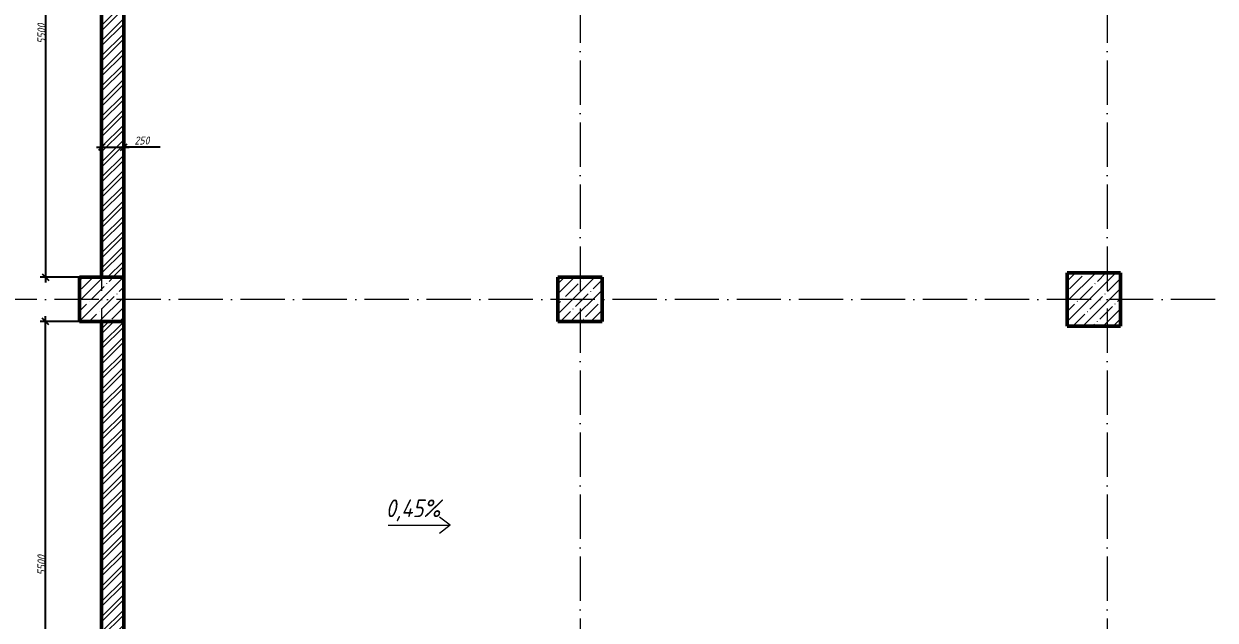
# Model space of a CAD drawing. Header units: millimetres. Extents: x -356862 to 418287, y 0 to 839748.
# Drawn here: x -273880 to -260433, y 492077 to 498808 of the extents above; entities that cross this region are included whole.
import ezdxf

# ---------------------------------------------------------------- set-up
doc = ezdxf.new("R2010")
doc.units = ezdxf.units.MM
doc.linetypes.add('50_200_ШТРИХ_1Т_ш5_п1_п1_', pattern=[700, 500, -100, 0, -100])
for name, color, linetype, lineweight in [('A-____-____-DIMS', 7, 'Continuous', 9), ('A-WALL-____-MCUT-2', 7, 'Continuous', 50), ('G-____-____-DIMS', 7, 'Continuous', 9), ('S-COLS-____-MCUT', 7, 'Continuous', 50), ('S-COLS-____-OTLN', 7, 'Continuous', 9), ('S-GRID-____-OTLN-1', 7, '50_200_ШТРИХ_1Т_ш5_п1_п1_', 9)]:
    doc.layers.add(name, color=color, linetype=linetype, lineweight=lineweight)
doc.layers.add('A-WALL-____-PATT-2', color=7, linetype='Continuous', lineweight=9, true_color=0x787878)
doc.styles.add('ISOCPEUR_I_5', font='isocpeui.ttf', dxfattribs={"width": 0.85, "height": 2.1})
doc.styles.add('ISOCPEUR_I_7', font='isocpeui.ttf', dxfattribs={"width": 0.9, "height": 90})
doc.dimstyles.new('ISO-1_8_0_9К_СРЕДНИЙ_Кладочные', dxfattribs={"dimscale": 304.8, "dimtxt": 89.638306, "dimasz": 0.246063, "dimexe": 0.19685, "dimexo": 0, "dimgap": 0, "dimtad": 1, "dimdec": 3, "dimrnd": 0.001, "dimdsep": 46, "dimtxsty": 'ISOCPEUR_I_7', "dimblk1": 'OBLIQUE', "dimblk2": 'OBLIQUE', "dimsah": 1, "dimcen": 0.09, "dimdle": 0.19685, "dimazin": 0, "dimtfac": 1, "dimtdec": 4, "dimtix": 1, "dimtmove": 2, "dimatfit": 3, "dimfxl": 1, "dimtvp": 1, "dimtolj": 1, "dimtzin": 0, "dimarcsym": 2})
doc.dimstyles.new('ISO-1_8_0_9К_СРЕДНИЙ_Кладочные_2', dxfattribs={"dimscale": 304.8, "dimtxt": 89.638306, "dimasz": 0.246063, "dimexe": 0.19685, "dimexo": 0, "dimgap": 0, "dimtad": 1, "dimdec": 3, "dimrnd": 0.001, "dimdsep": 46, "dimtxsty": 'ISOCPEUR_I_7', "dimblk1": 'OBLIQUE', "dimblk2": 'OBLIQUE', "dimsah": 1, "dimcen": 0.09, "dimdle": 0.19685, "dimazin": 0, "dimtfac": 1, "dimtdec": 4, "dimtix": 1, "dimtmove": 1, "dimatfit": 3, "dimfxl": 1, "dimtvp": 1, "dimtolj": 1, "dimtzin": 0, "dimarcsym": 2})
pattern_1 = [(45, (-350751.34, 459015.94), (-85.53659, 85.53659), []), (45, (-350694.32, 459015.94), (-85.53659, 85.53659), [])]

# ---------------------------------------------------------------- blocks, each defined once
blk = doc.blocks.new('BSC_Колонна _Прямоугольная - 600х600-26981669-АР1_Кладочный план подвала в осях 1-64_А-ГГ')
at = {"layer": 'S-COLS-____-OTLN'}
h = blk.add_hatch(dxfattribs=at)
h.set_pattern_fill('FP_21', color=256, style=0, pattern_type=2)
h.set_pattern_definition([(45, (-88950, -36681.04), (-114.04925, 114.04925), []), (45, (-88835.95, -36681.04), (-114.04925, 114.04925), [201.613, -40.323, 3.353, -36.97])])
h.paths.add_polyline_path([(-300, -300), (300, -300), (300, 300), (-300, 300)], flags=0)
at = {"layer": 'S-COLS-____-MCUT'}
for p, q in [((300, 300), (-300, 300)), ((-300, 300), (-300, -300)), ((300, -300), (300, 300)), ((-300, -300), (300, -300))]:
    blk.add_line(p, q, dxfattribs=at)
blk = doc.blocks.new('BSC_Колонна _Прямоугольная - 500х500-V89-АР1_Кладочный план подвала в осях 1-64_А-ГГ')
at = {"layer": 'S-COLS-____-OTLN'}
h = blk.add_hatch(dxfattribs=at)
h.set_pattern_fill('FP_101', color=256, style=0, pattern_type=2)
h.set_pattern_definition([(45, (-77750, -36681.04), (-114.04925, 114.04925), []), (45, (-77635.95, -36681.04), (-114.04925, 114.04925), [201.613, -40.323, 3.353, -36.97])])
h.paths.add_polyline_path([(-250, -250), (250, -250), (250, 250), (-250, 250)], flags=0)
at = {"layer": 'S-COLS-____-MCUT'}
for p, q in [((250, 250), (-250, 250)), ((-250, 250), (-250, -250)), ((250, -250), (250, 250)), ((-250, -250), (250, -250))]:
    blk.add_line(p, q, dxfattribs=at)
blk = doc.blocks.new('BSC_Колонна _Прямоугольная - 500х500-V90-АР1_Кладочный план подвала в осях 1-64_А-ГГ')
at = {"layer": 'S-COLS-____-OTLN'}
h = blk.add_hatch(dxfattribs=at)
h.set_pattern_fill('FP_102', color=256, style=0, pattern_type=2)
h.set_pattern_definition([(45, (-83150, -36681.04), (-114.04925, 114.04925), []), (45, (-83035.95, -36681.04), (-114.04925, 114.04925), [201.613, -40.323, 3.353, -36.97])])
h.paths.add_polyline_path([(-250, -250), (250, -250), (250, 250), (-250, 250)], flags=0)
at = {"layer": 'S-COLS-____-MCUT'}
for p, q in [((250, 250), (-250, 250)), ((-250, 250), (-250, -250)), ((250, -250), (250, 250)), ((-250, -250), (250, -250))]:
    blk.add_line(p, q, dxfattribs=at)
blk = doc.blocks.new('_Oblique')
at = {"color": 0, "linetype": 'ByBlock', "lineweight": -2}
blk.add_line((-0.5, -0.5), (0.5, 0.5), dxfattribs=at)
blk = doc.blocks.new('*D8166')
at = {"layer": 'A-____-____-DIMS', "color": 0, "lineweight": -2, "transparency": 16777216}
for p, q in [((-273001, 501447), (-273696, 501447)), ((-273636, 501507), (-273636, 495887)), ((-273001, 495947), (-273696, 495947))]:
    blk.add_line(p, q, dxfattribs=at)
at = {"layer": 'Defpoints', "color": 0, "transparency": 16777216}
for p in [(-273001, 501447), (-273636, 495947), (-273001, 495947)]:
    blk.add_point(p, dxfattribs=at)
at = {"layer": 'A-____-____-DIMS', "color": 0, "lineweight": -2, "transparency": 16777216, "xscale": 75, "yscale": 75, "zscale": 75}
for p, rotation in [((-273636, 501447), 90), ((-273636, 495947), 270)]:
    blk.add_blockref('_Oblique', p, dxfattribs=dict(at, rotation=rotation))
at = {"layer": 'A-____-____-DIMS', "color": 0, "transparency": 16777216, "insert": (-273681, 498697), "char_height": 90, "width": 546.1, "attachment_point": 5, "rotation": 90, "style": 'ISOCPEUR_I_7'}
blk.add_mtext('\\A1;5500', dxfattribs=at)
blk = doc.blocks.new('*D8167')
at = {"layer": 'A-____-____-DIMS', "color": 0, "lineweight": -2, "transparency": 16777216}
for p, q in [((-273251, 495447), (-273696, 495447)), ((-273636, 489887), (-273636, 495507)), ((-273001, 489947), (-273696, 489947))]:
    blk.add_line(p, q, dxfattribs=at)
at = {"layer": 'Defpoints', "color": 0, "transparency": 16777216}
for p in [(-273636, 495447), (-273251, 495447), (-273001, 489947)]:
    blk.add_point(p, dxfattribs=at)
at = {"layer": 'A-____-____-DIMS', "color": 0, "lineweight": -2, "transparency": 16777216, "xscale": 75, "yscale": 75, "zscale": 75}
for p, rotation in [((-273636, 495447), 90), ((-273636, 489947), 270)]:
    blk.add_blockref('_Oblique', p, dxfattribs=dict(at, rotation=rotation))
at = {"layer": 'A-____-____-DIMS', "color": 0, "transparency": 16777216, "insert": (-273681, 492697), "char_height": 90, "width": 546.1, "attachment_point": 5, "rotation": 90, "style": 'ISOCPEUR_I_7'}
blk.add_mtext('\\A1;5500', dxfattribs=at)
blk = doc.blocks.new('*D8217')
at = {"layer": 'A-____-____-DIMS', "color": 0, "lineweight": -2, "transparency": 16777216}
for p, q in [((-273061, 497416), (-272691, 497416)), ((-273001, 497522), (-273001, 497356)), ((-272751, 497522), (-272751, 497356)), ((-272340, 497416), (-272751, 497416))]:
    blk.add_line(p, q, dxfattribs=at)
at = {"layer": 'Defpoints', "color": 0, "transparency": 16777216}
for p in [(-273001, 497522), (-272751, 497522), (-272751, 497416)]:
    blk.add_point(p, dxfattribs=at)
at = {"layer": 'A-____-____-DIMS', "color": 0, "lineweight": -2, "transparency": 16777216, "xscale": 75, "yscale": 75, "zscale": 75, "rotation": 180}
blk.add_blockref('_Oblique', (-273001, 497416), dxfattribs=at)
at = {"layer": 'A-____-____-DIMS', "color": 0, "lineweight": -2, "transparency": 16777216, "xscale": 75, "yscale": 75, "zscale": 75}
blk.add_blockref('_Oblique', (-272751, 497416), dxfattribs=at)
at = {"layer": 'A-____-____-DIMS', "color": 0, "transparency": 16777216, "insert": (-272631, 497536), "char_height": 90, "width": 409.58, "attachment_point": 1, "line_spacing_factor": 1.149209, "style": 'ISOCPEUR_I_7'}
blk.add_mtext('\\A1;250', dxfattribs=at)

msp = doc.modelspace()

# ---------------------------------------------------------------- hatches: boundary and pattern name
at = {"layer": 'A-WALL-____-PATT-2'}
h = msp.add_hatch(dxfattribs=at)
h.set_pattern_fill('FP_5', color=256, style=0, pattern_type=2)
h.set_pattern_definition(pattern_1)
h.paths.add_polyline_path([(-272751.3432, 495946.983), (-272751.3432, 501446.983), (-273001.3432, 501446.983), (-273001.3432, 495946.983), (-272996.5691, 495946.983)], flags=0)
h = msp.add_hatch(dxfattribs=at)
h.set_pattern_fill('FP_5', color=256, style=0, pattern_type=2)
h.set_pattern_definition(pattern_1)
h.paths.add_polyline_path([(-272751.3432, 489946.983), (-272751.3432, 495446.983), (-273001.3432, 495446.983), (-273001.3432, 489946.983), (-272996.5691, 489946.983)], flags=0)

# ---------------------------------------------------------------- linework, layer by layer
at = {"layer": 'A-WALL-____-MCUT-2'}
for p, q in [((-273001.3432, 501446.983), (-273001.3432, 495946.983)), ((-272751.3432, 495946.983), (-272751.3432, 501446.983)), ((-273001.3432, 495446.983), (-273001.3432, 489946.983)), ((-272751.3432, 489946.983), (-272751.3432, 495446.983))]:
    msp.add_line(p, q, dxfattribs=at)
at = {"layer": 'G-____-____-DIMS'}
for p, q in [((-269066.4241, 493148.1388), (-269186.4241, 493240.218)), ((-269766.4241, 493148.1388), (-269066.4241, 493148.1388)), ((-269066.4241, 493148.1388), (-269186.4241, 493056.0595))]:
    msp.add_line(p, q, dxfattribs=at)
at = {"layer": 'S-GRID-____-OTLN-1'}
for p, q in [((-273001.3432, 508896.9006), (-273001.3432, 467585.8406)), ((-267601.3432, 508896.9006), (-267601.3432, 470838.6753)), ((-261651.3432, 508896.9006), (-261651.3432, 454533.3346)), ((-260432.5559, 495696.983), (-283424.5728, 495696.983))]:
    msp.add_line(p, q, dxfattribs=at)

# ---------------------------------------------------------------- block references
at = {"layer": 'S-COLS-____-OTLN'}
for name, p in [('BSC_Колонна _Прямоугольная - 500х500-V89-АР1_Кладочный план подвала в осях 1-64_А-ГГ', (-273001.3432, 495696.983)), ('BSC_Колонна _Прямоугольная - 500х500-V90-АР1_Кладочный план подвала в осях 1-64_А-ГГ', (-267601.3432, 495696.983)), ('BSC_Колонна _Прямоугольная - 600х600-26981669-АР1_Кладочный план подвала в осях 1-64_А-ГГ', (-261801.3432, 495696.983))]:
    msp.add_blockref(name, p, dxfattribs=at)

# ---------------------------------------------------------------- texts
at = {"layer": 'G-____-____-DIMS', "insert": (-269793.8885, 493439.4299), "char_height": 200, "width": 905.914521, "attachment_point": 1, "line_spacing_factor": 1.149209, "style": 'ISOCPEUR_I_5'}
msp.add_mtext('0,45%', dxfattribs=at)

# ---------------------------------------------------------------- dimensions: what is measured, and where the dimension line sits
at = {"layer": 'A-____-____-DIMS'}
for base, p1, p2, override, picture, middle in [((-273636.2182, 495946.983), (-273001.3432, 501446.983), (-273001.3432, 495946.983), {"dimtxt": 400, "dimpost": '<>', "dimfxl": 5500}, '*D8166', (-273681.2182, 498696.983)), ((-273636.2182, 495446.983), (-273001.3432, 489946.983), (-273251.3432, 495446.983), {"dimtxt": 400, "dimpost": '<>', "dimfxl": 5505.678886}, '*D8167', (-273681.2182, 492696.983))]:
    dim = msp.add_linear_dim(base=base, p1=p1, p2=p2, angle=90, dimstyle='ISO-1_8_0_9К_СРЕДНИЙ_Кладочные', override=override, dxfattribs=at)
    dim.commit()
    dim.dimension.update_dxf_attribs({"geometry": picture, "text_midpoint": middle})
dim = msp.add_linear_dim(base=(-272751.3432, 497415.7489), p1=(-273001.3432, 497521.8149), p2=(-272751.3432, 497521.8149), dimstyle='ISO-1_8_0_9К_СРЕДНИЙ_Кладочные_2', override={"dimtxt": 400, "dimpost": '<>', "dimfxl": 250}, dxfattribs=at)
dim.commit()
dim.dimension.update_dxf_attribs({"geometry": '*D8217', "text_midpoint": (-272426.1824, 497530.9109), "dimtype": 160})

doc.saveas('drawing.dxf')
